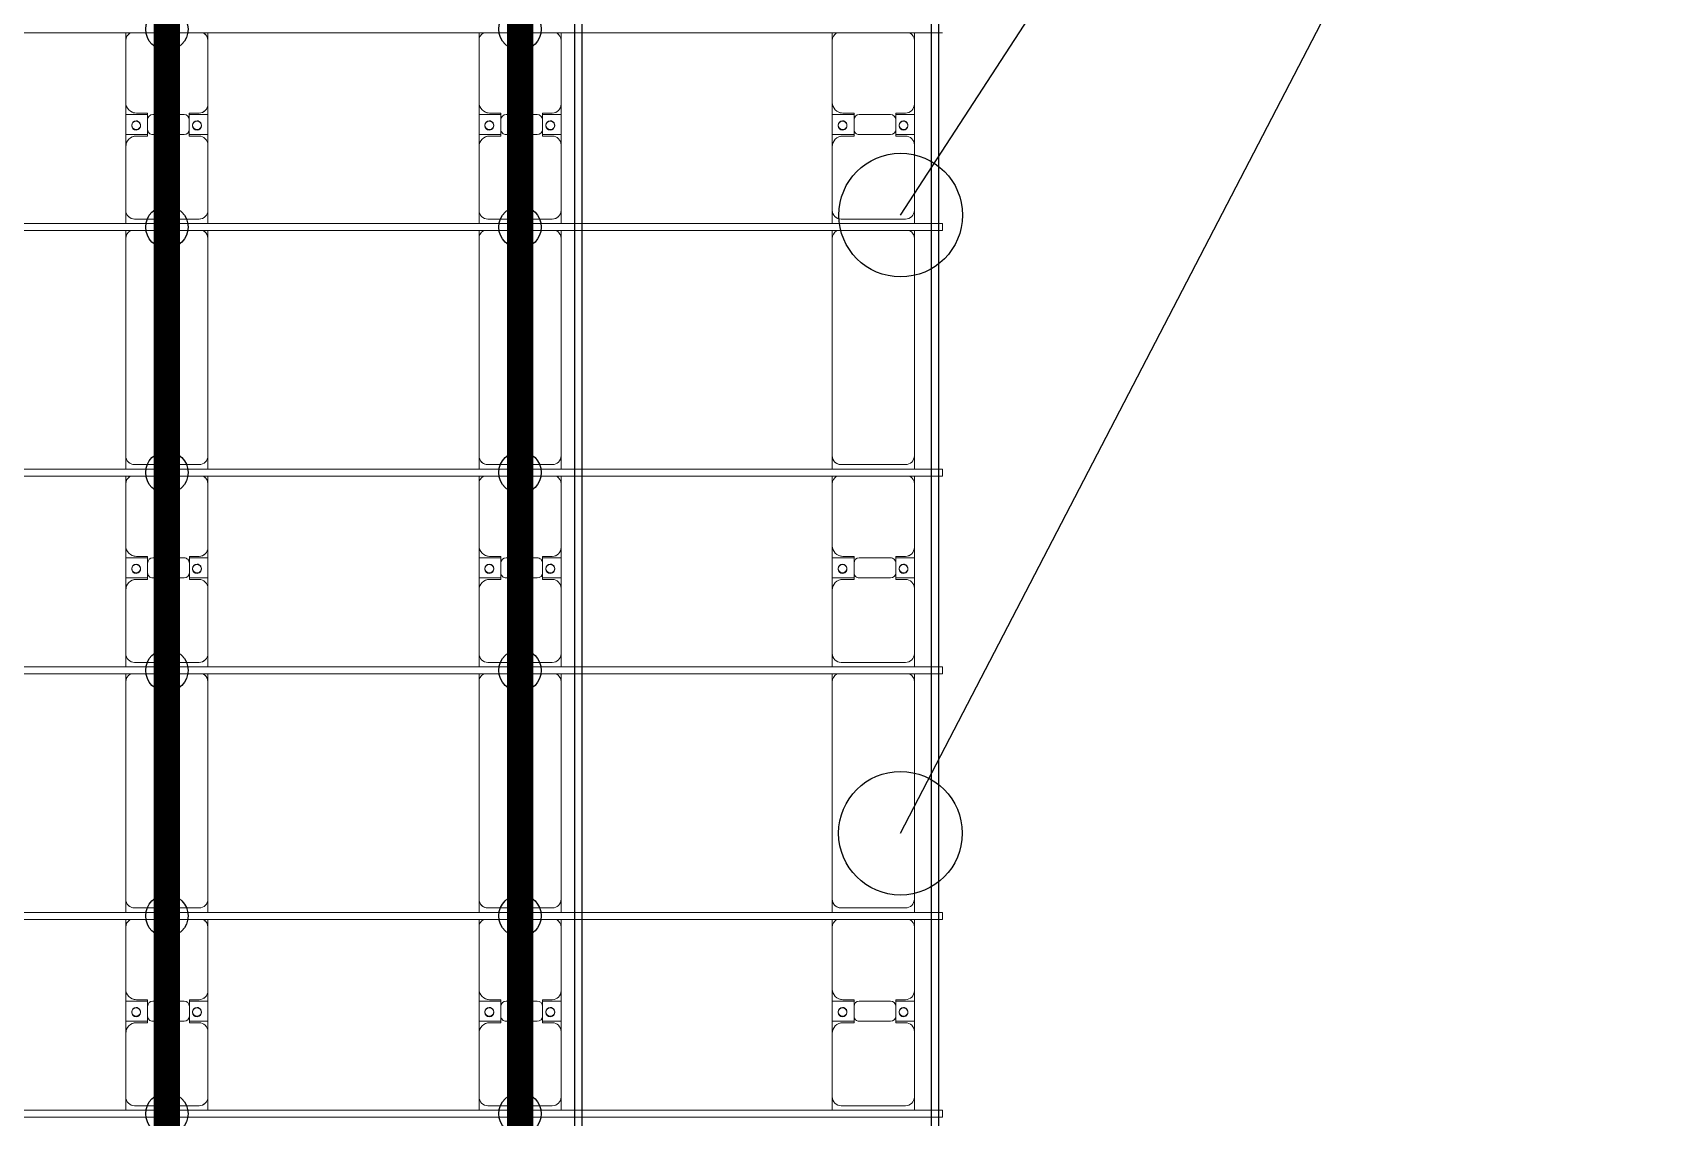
# Model space of a CAD drawing. Header units: millimetres. Extents: x -178706 to 107777, y -87310 to 933.
# Drawn here: x -49651 to -40373, y -15041 to -8901 of the extents above; entities that cross this region are included whole.
import ezdxf

# ---------------------------------------------------------------- set-up
doc = ezdxf.new("R2010")
doc.units = ezdxf.units.MM
doc.layers.add('A-GENM', color=13, linetype='Continuous', lineweight=9)
doc.layers.add('S-BEAM', color=12, linetype='Continuous', lineweight=9)
for name, color, linetype in [('GC-BICH NEO', 6, 'Continuous'), ('GC-DAY NEO', 5, 'Continuous'), ('GC-HOP 40x60 GIA CUONG', 1, 'Continuous')]:
    doc.layers.add(name, color=color, linetype=linetype)

# ---------------------------------------------------------------- blocks, each defined once
blk = doc.blocks.new('Dầm C52 - Dầm C52-21047-BỐ TRÍ KHUNG KẾT CẤU BÈ PIN 04')
at = {"layer": 'S-BEAM', "color": 1}
for p, q in [((-63543.5, -20), (-63543.5, 20)), ((-63543.5, 20), (63543.5, 20)), ((63543.5, -20), (-63543.5, -20))]:
    blk.add_line(p, q, dxfattribs=at)
blk = doc.blocks.new('Dầm C52 - Dầm C52-21048-BỐ TRÍ KHUNG KẾT CẤU BÈ PIN 04')
at = {"layer": 'S-BEAM', "color": 1}
for p, q in [((-63545, -20), (-63545, 20)), ((-63545, 20), (63545, 20)), ((63545, -20), (-63545, -20))]:
    blk.add_line(p, q, dxfattribs=at)
blk = doc.blocks.new('Dầm C52 - Dầm C52-21049-BỐ TRÍ KHUNG KẾT CẤU BÈ PIN 04')
at = {"layer": 'S-BEAM', "color": 1}
for p, q in [((-63547, -20), (-63547, 20)), ((-63547, 20), (63547, 20)), ((63547, -20), (-63547, -20))]:
    blk.add_line(p, q, dxfattribs=at)
blk = doc.blocks.new('Dầm C52 - Dầm C52-21050-BỐ TRÍ KHUNG KẾT CẤU BÈ PIN 04')
at = {"layer": 'S-BEAM', "color": 1}
for p, q in [((-63548.5, -20), (-63548.5, 20)), ((-63548.5, 20), (63548.5, 20)), ((63548.5, -20), (-63548.5, -20))]:
    blk.add_line(p, q, dxfattribs=at)
blk = doc.blocks.new('Dầm C52 - Dầm C52-21051-BỐ TRÍ KHUNG KẾT CẤU BÈ PIN 04')
at = {"layer": 'S-BEAM', "color": 1}
for p, q in [((-63550.4, -20), (-63550.4, 20)), ((-63550.4, 20), (63550.4, 20)), ((63550.4, -20), (-63550.4, -20))]:
    blk.add_line(p, q, dxfattribs=at)
blk = doc.blocks.new('Dầm C52 - Dầm C52-21052-BỐ TRÍ KHUNG KẾT CẤU BÈ PIN 04')
at = {"layer": 'S-BEAM', "color": 1}
blk.add_line((-63551.9, 20), (63551.9, 20), dxfattribs=at)
blk = doc.blocks.new('Dầm C52 - Hộp 40x60-15956-BỐ TRÍ KHUNG KẾT CẤU BÈ PIN 04')
at = {"layer": 'S-BEAM', "color": 3, "lineweight": 25}
for p, q in [((-37158.1, 20), (37158.1, 20)), ((37158.1, -20), (-37158.1, -20))]:
    blk.add_line(p, q, dxfattribs=at)
blk = doc.blocks.new('Dai phao do pin - DẢI PHAO ĐỠ PIN-V67-BỐ TRÍ KHUNG KẾT CẤU BÈ PIN 04')
at = {"layer": 'A-GENM', "color": 7}
for p, q in [((60934.7, 241.6), (61009.7, 241.6)), ((60959.7, 191.6), (60959.7, -173.4)), ((61369.7, 241.6), (61009.7, 241.6)), ((61369.7, 241.6), (61552.2, 241.6)), ((61437.8, 241.6), (61620.3, 241.6)), ((61437.8, 118.2), (61437.8, 241.6)), ((61552.2, 241.6), (61552.2, 118.2)), ((61970.3, 241.6), (61620.3, 241.6)), ((61970.3, 241.6), (62014.7, 241.6)), ((62054.7, 241.6), (62129.7, 241.6)), ((62079.7, 191.6), (62079.7, -173.4)), ((63360.3, 241.6), (62129.7, 241.6)), ((63360.3, 241.6), (63404.7, 241.6)), ((63444.7, 241.6), (63519.7, 241.6)), ((63469.7, 191.6), (63469.7, -173.4)), ((63879.7, 241.6), (63519.7, 241.6)), ((63879.7, 241.6), (64062.2, 241.6)), ((63947.8, 241.6), (64130.3, 241.6)), ((63947.8, 118.2), (63947.8, 241.6)), ((64062.2, 241.6), (64062.2, 118.2)), ((64480.3, 241.6), (64130.3, 241.6)), ((64480.3, 241.6), (64524.7, 241.6)), ((64564.7, 241.6), (64639.7, 241.6)), ((64589.7, 191.6), (64589.7, -173.4)), ((65870.3, 241.6), (64639.7, 241.6)), ((65870.3, 241.6), (65914.7, 241.6)), ((65954.7, 241.6), (66029.7, 241.6)), ((65979.7, 191.6), (65979.7, -173.4)), ((66389.7, 241.6), (66029.7, 241.6)), ((66389.7, 241.6), (66572.2, 241.6)), ((66457.8, 241.6), (66640.3, 241.6)), ((66457.8, 118.2), (66457.8, 241.6)), ((66572.2, 241.6), (66572.2, 118.2)), ((66990.3, 241.6), (66640.3, 241.6)), ((66990.3, 241.6), (67034.7, 241.6)), ((61429.7, 118.2), (61429.7, 181.6)), ((61522.2, 118.2), (61429.7, 118.2)), ((61560.3, 118.2), (61467.8, 118.2)), ((61560.3, 181.6), (61560.3, 118.2)), ((63939.7, 118.2), (63939.7, 181.6)), ((64032.2, 118.2), (63939.7, 118.2)), ((64070.3, 118.2), (63977.8, 118.2)), ((64070.3, 181.6), (64070.3, 118.2)), ((66449.7, 118.2), (66449.7, 181.6)), ((66542.2, 118.2), (66449.7, 118.2)), ((66580.3, 118.2), (66487.8, 118.2)), ((66580.3, 181.6), (66580.3, 118.2)), ((61437.8, 88.2), (61437.8, -88.2)), ((61552.2, -88.2), (61552.2, 88.2)), ((63947.8, 88.2), (63947.8, -88.2)), ((64062.2, -88.2), (64062.2, 88.2)), ((66457.8, 88.2), (66457.8, -88.2)), ((66572.2, -88.2), (66572.2, 88.2)), ((61429.7, -173.4), (61429.7, -118.2)), ((61429.7, -118.2), (61522.2, -118.2)), ((61437.8, -223.4), (61437.8, -118.2)), ((61467.8, -118.2), (61560.3, -118.2)), ((61552.2, -118.2), (61552.2, -223.4)), ((61560.3, -118.2), (61560.3, -173.4)), ((63939.7, -173.4), (63939.7, -118.2)), ((63939.7, -118.2), (64032.2, -118.2)), ((63947.8, -223.4), (63947.8, -118.2)), ((63977.8, -118.2), (64070.3, -118.2)), ((64062.2, -118.2), (64062.2, -223.4)), ((64070.3, -118.2), (64070.3, -173.4)), ((66449.7, -173.4), (66449.7, -118.2)), ((66449.7, -118.2), (66542.2, -118.2)), ((66457.8, -223.4), (66457.8, -118.2)), ((66487.8, -118.2), (66580.3, -118.2)), ((66572.2, -118.2), (66572.2, -223.4)), ((66580.3, -118.2), (66580.3, -173.4)), ((61009.7, -223.4), (60934.7, -223.4)), ((61009.7, -223.4), (61379.7, -223.4)), ((61552.2, -223.4), (61379.7, -223.4)), ((61610.3, -223.4), (61437.8, -223.4)), ((61610.3, -223.4), (61970.3, -223.4)), ((62014.7, -223.4), (61970.3, -223.4)), ((62129.7, -223.4), (62054.7, -223.4)), ((62129.7, -223.4), (63360.3, -223.4)), ((63404.7, -223.4), (63360.3, -223.4)), ((63519.7, -223.4), (63444.7, -223.4)), ((63519.7, -223.4), (63889.7, -223.4)), ((64062.2, -223.4), (63889.7, -223.4)), ((64120.3, -223.4), (63947.8, -223.4)), ((64120.3, -223.4), (64480.3, -223.4)), ((64524.7, -223.4), (64480.3, -223.4)), ((64639.7, -223.4), (64564.7, -223.4)), ((64639.7, -223.4), (65870.3, -223.4)), ((65914.7, -223.4), (65870.3, -223.4)), ((66029.7, -223.4), (65954.7, -223.4)), ((66029.7, -223.4), (66399.7, -223.4)), ((66572.2, -223.4), (66399.7, -223.4)), ((66630.3, -223.4), (66457.8, -223.4)), ((66630.3, -223.4), (66990.3, -223.4)), ((67034.7, -223.4), (66990.3, -223.4))]:
    blk.add_line(p, q, dxfattribs=at)
for centre, radius, start, end in [((61009.7, 191.6), 50, 90, 180), ((61009.7, 191.6), 50, 135, 180), ((61369.7, 181.6), 60, 0, 90), ((61369.7, 181.6), 60, 0, 30), ((61488.6, 183.2), 25, 0, 180), ((61491.4, 183.2), 25, 0, 180), ((61620.3, 181.6), 60, 90, 180), ((61620.3, 181.6), 60, 150, 180), ((61970.3, 191.6), 50, 30, 90), ((61970.3, 191.6), 50, 30, 45), ((62129.7, 191.6), 50, 90, 180), ((62129.7, 191.6), 50, 105, 180), ((63360.3, 191.6), 50, 30, 90), ((63360.3, 191.6), 50, 30, 90), ((63519.7, 191.6), 50, 90, 180), ((63519.7, 191.6), 50, 135, 180), ((63879.7, 181.6), 60, 360, 90), ((63879.7, 181.6), 60, 360, 30), ((63998.6, 183.2), 25, 360, 180), ((64001.4, 183.2), 25, 0, 180), ((64130.3, 181.6), 60, 90, 180), ((64130.3, 181.6), 60, 150, 180), ((64480.3, 191.6), 50, 30, 90), ((64480.3, 191.6), 50, 30, 45), ((64639.7, 191.6), 50, 90, 180), ((64639.7, 191.6), 50, 105, 180), ((65870.3, 191.6), 50, 30, 90), ((65870.3, 191.6), 50, 30, 90), ((66029.7, 191.6), 50, 90, 180), ((66029.7, 191.6), 50, 139.83964, 180), ((66389.7, 181.6), 60, 0, 90), ((66389.7, 181.6), 60, 0, 30), ((66508.6, 183.2), 25, 0, 180), ((66511.4, 183.2), 25, 0, 180), ((66640.3, 181.6), 60, 90, 180), ((66640.3, 181.6), 60, 150, 180), ((66990.3, 191.6), 50, 30, 90), ((66990.3, 191.6), 50, 30, 45), ((61467.8, 88.2), 30, 90, 180), ((61488.6, 183.2), 25, 180, 360), ((61491.4, 183.2), 25, 180, 0), ((61522.2, 88.2), 30, 0, 90), ((63977.8, 88.2), 30, 90, 180), ((63998.6, 183.2), 25, 180, 0), ((64001.4, 183.2), 25, 180, 360), ((64032.2, 88.2), 30, 360, 90), ((66487.8, 88.2), 30, 90, 180), ((66508.6, 183.2), 25, 180, 0), ((66511.4, 183.2), 25, 180, 0), ((66542.2, 88.2), 30, 360, 90), ((61467.8, -88.2), 30, 180, 270), ((61522.2, -88.2), 30, 270, 360), ((63977.8, -88.2), 30, 180, 270), ((64032.2, -88.2), 30, 270, 0), ((66487.8, -88.2), 30, 180, 270), ((66542.2, -88.2), 30, 270, 360), ((61009.7, -173.4), 50, 180, 270), ((61009.7, -173.4), 50, 180, 225), ((61379.7, -173.4), 50, 270, 0), ((61379.7, -173.4), 50, 315, 0), ((61488.6, -161.8), 25, 0, 180), ((61488.6, -161.8), 25, 180, 0), ((61491.4, -161.8), 25, 0, 180), ((61491.4, -161.8), 25, 180, 0), ((61610.3, -173.4), 50, 180, 270), ((61610.3, -173.4), 50, 180, 225), ((62129.7, -173.4), 50, 180, 270), ((62129.7, -173.4), 50, 180, 270), ((63519.7, -173.4), 50, 180, 270), ((63519.7, -173.4), 50, 180, 225), ((63889.7, -173.4), 50, 270, 0), ((63889.7, -173.4), 50, 315, 0), ((63998.6, -161.8), 25, 360, 180), ((63998.6, -161.8), 25, 180, 0), ((64001.4, -161.8), 25, 0, 180), ((64001.4, -161.8), 25, 180, 0), ((64120.3, -173.4), 50, 180, 270), ((64120.3, -173.4), 50, 180, 225), ((64639.7, -173.4), 50, 180, 270), ((64639.7, -173.4), 50, 180, 270), ((66029.7, -173.4), 50, 180, 270), ((66029.7, -173.4), 50, 180, 220.15889), ((66399.7, -173.4), 50, 270, 0), ((66399.7, -173.4), 50, 315, 0), ((66508.6, -161.8), 25, 360, 180), ((66508.6, -161.8), 25, 180, 360), ((66511.4, -161.8), 25, 360, 180), ((66511.4, -161.8), 25, 180, 0), ((66630.3, -173.4), 50, 180, 270), ((66630.3, -173.4), 50, 180, 225), ((61970.3, -173.4), 50, 270, 330), ((61970.3, -173.4), 50, 315, 330), ((63360.3, -173.4), 50, 270, 330), ((63360.3, -173.4), 50, 285, 330), ((64480.3, -173.4), 50, 270, 330), ((64480.3, -173.4), 50, 315, 330), ((65870.3, -173.4), 50, 270, 330), ((65870.3, -173.4), 50, 285, 330), ((66990.3, -173.4), 50, 270, 330), ((66990.3, -173.4), 50, 315, 330)]:
    blk.add_arc(centre, radius, start, end, dxfattribs=at)
blk = doc.blocks.new('Dai phao do pin - DẢI PHAO ĐỠ PIN-V68-BỐ TRÍ KHUNG KẾT CẤU BÈ PIN 04')
at = {"layer": 'A-GENM', "color": 7}
for p, q in [((60934.7, 241.6), (61009.7, 241.6)), ((60959.7, 191.6), (60959.7, -173.4)), ((61369.7, 241.6), (61009.7, 241.6)), ((61369.7, 241.6), (61552.2, 241.6)), ((61437.8, 241.6), (61620.3, 241.6)), ((61437.8, 118.2), (61437.8, 241.6)), ((61552.2, 241.6), (61552.2, 118.2)), ((61970.3, 241.6), (61620.3, 241.6)), ((61970.3, 241.6), (62014.7, 241.6)), ((62054.7, 241.6), (62129.7, 241.6)), ((62079.7, 191.6), (62079.7, -173.4)), ((63360.3, 241.6), (62129.7, 241.6)), ((63360.3, 241.6), (63404.7, 241.6)), ((63444.7, 241.6), (63519.7, 241.6)), ((63469.7, 191.6), (63469.7, -173.4)), ((63879.7, 241.6), (63519.7, 241.6)), ((63879.7, 241.6), (64062.2, 241.6)), ((63947.8, 241.6), (64130.3, 241.6)), ((63947.8, 118.2), (63947.8, 241.6)), ((64062.2, 241.6), (64062.2, 118.2)), ((64480.3, 241.6), (64130.3, 241.6)), ((64480.3, 241.6), (64524.7, 241.6)), ((64564.7, 241.6), (64639.7, 241.6)), ((64589.7, 191.6), (64589.7, -173.4)), ((65870.3, 241.6), (64639.7, 241.6)), ((65870.3, 241.6), (65914.7, 241.6)), ((65954.7, 241.6), (66029.7, 241.6)), ((65979.7, 191.6), (65979.7, -173.4)), ((66389.7, 241.6), (66029.7, 241.6)), ((66389.7, 241.6), (66572.2, 241.6)), ((66457.8, 241.6), (66640.3, 241.6)), ((66457.8, 118.2), (66457.8, 241.6)), ((66572.2, 241.6), (66572.2, 118.2)), ((66990.3, 241.6), (66640.3, 241.6)), ((66990.3, 241.6), (67034.7, 241.6)), ((61429.7, 118.2), (61429.7, 181.6)), ((61522.2, 118.2), (61429.7, 118.2)), ((61560.3, 118.2), (61467.8, 118.2)), ((61560.3, 181.6), (61560.3, 118.2)), ((63939.7, 118.2), (63939.7, 181.6)), ((64032.2, 118.2), (63939.7, 118.2)), ((64070.3, 118.2), (63977.8, 118.2)), ((64070.3, 181.6), (64070.3, 118.2)), ((66449.7, 118.2), (66449.7, 181.6)), ((66542.2, 118.2), (66449.7, 118.2)), ((66580.3, 118.2), (66487.8, 118.2)), ((66580.3, 181.6), (66580.3, 118.2)), ((61437.8, 88.2), (61437.8, -88.2)), ((61552.2, -88.2), (61552.2, 88.2)), ((63947.8, 88.2), (63947.8, -88.2)), ((64062.2, -88.2), (64062.2, 88.2)), ((66457.8, 88.2), (66457.8, -88.2)), ((66572.2, -88.2), (66572.2, 88.2)), ((61429.7, -173.4), (61429.7, -118.2)), ((61429.7, -118.2), (61522.2, -118.2)), ((61437.8, -223.4), (61437.8, -118.2)), ((61467.8, -118.2), (61560.3, -118.2)), ((61552.2, -118.2), (61552.2, -223.4)), ((61560.3, -118.2), (61560.3, -173.4)), ((63939.7, -173.4), (63939.7, -118.2)), ((63939.7, -118.2), (64032.2, -118.2)), ((63947.8, -223.4), (63947.8, -118.2)), ((63977.8, -118.2), (64070.3, -118.2)), ((64062.2, -118.2), (64062.2, -223.4)), ((64070.3, -118.2), (64070.3, -173.4)), ((66449.7, -173.4), (66449.7, -118.2)), ((66449.7, -118.2), (66542.2, -118.2)), ((66457.8, -223.4), (66457.8, -118.2)), ((66487.8, -118.2), (66580.3, -118.2)), ((66572.2, -118.2), (66572.2, -223.4)), ((66580.3, -118.2), (66580.3, -173.4)), ((61009.7, -223.4), (60934.7, -223.4)), ((61009.7, -223.4), (61379.7, -223.4)), ((61552.2, -223.4), (61379.7, -223.4)), ((61610.3, -223.4), (61437.8, -223.4)), ((61610.3, -223.4), (61970.3, -223.4)), ((62014.7, -223.4), (61970.3, -223.4)), ((62129.7, -223.4), (62054.7, -223.4)), ((62129.7, -223.4), (63360.3, -223.4)), ((63404.7, -223.4), (63360.3, -223.4)), ((63519.7, -223.4), (63444.7, -223.4)), ((63519.7, -223.4), (63889.7, -223.4)), ((64062.2, -223.4), (63889.7, -223.4)), ((64120.3, -223.4), (63947.8, -223.4)), ((64120.3, -223.4), (64480.3, -223.4)), ((64524.7, -223.4), (64480.3, -223.4)), ((64639.7, -223.4), (64564.7, -223.4)), ((64639.7, -223.4), (65870.3, -223.4)), ((65914.7, -223.4), (65870.3, -223.4)), ((66029.7, -223.4), (65954.7, -223.4)), ((66029.7, -223.4), (66399.7, -223.4)), ((66572.2, -223.4), (66399.7, -223.4)), ((66630.3, -223.4), (66457.8, -223.4)), ((66630.3, -223.4), (66990.3, -223.4)), ((67034.7, -223.4), (66990.3, -223.4))]:
    blk.add_line(p, q, dxfattribs=at)
for centre, radius, start, end in [((61009.7, 191.6), 50, 90, 180), ((61009.7, 191.6), 50, 135, 180), ((61369.7, 181.6), 60, 0, 90), ((61369.7, 181.6), 60, 0, 30), ((61488.6, 183.2), 25, 0, 180), ((61491.4, 183.2), 25, 0, 180), ((61620.3, 181.6), 60, 90, 180), ((61620.3, 181.6), 60, 150, 180), ((61970.3, 191.6), 50, 30, 90), ((61970.3, 191.6), 50, 30, 45), ((62129.7, 191.6), 50, 90, 180), ((62129.7, 191.6), 50, 105, 180), ((63360.3, 191.6), 50, 30, 90), ((63360.3, 191.6), 50, 30, 90), ((63519.7, 191.6), 50, 90, 180), ((63519.7, 191.6), 50, 135, 180), ((63879.7, 181.6), 60, 360, 90), ((63879.7, 181.6), 60, 360, 30), ((63998.6, 183.2), 25, 360, 180), ((64001.4, 183.2), 25, 0, 180), ((64130.3, 181.6), 60, 90, 180), ((64130.3, 181.6), 60, 150, 180), ((64480.3, 191.6), 50, 30, 90), ((64480.3, 191.6), 50, 30, 45), ((64639.7, 191.6), 50, 90, 180), ((64639.7, 191.6), 50, 105, 180), ((65870.3, 191.6), 50, 30, 90), ((65870.3, 191.6), 50, 30, 90), ((66029.7, 191.6), 50, 90, 180), ((66029.7, 191.6), 50, 139.84651, 180), ((66389.7, 181.6), 60, 0, 90), ((66389.7, 181.6), 60, 0, 30), ((66508.6, 183.2), 25, 0, 180), ((66511.4, 183.2), 25, 0, 180), ((66640.3, 181.6), 60, 90, 180), ((66640.3, 181.6), 60, 150, 180), ((66990.3, 191.6), 50, 30, 90), ((66990.3, 191.6), 50, 30, 45), ((61467.8, 88.2), 30, 90, 180), ((61488.6, 183.2), 25, 180, 360), ((61491.4, 183.2), 25, 180, 0), ((61522.2, 88.2), 30, 0, 90), ((63977.8, 88.2), 30, 90, 180), ((63998.6, 183.2), 25, 180, 0), ((64001.4, 183.2), 25, 180, 360), ((64032.2, 88.2), 30, 360, 90), ((66487.8, 88.2), 30, 90, 180), ((66508.6, 183.2), 25, 180, 0), ((66511.4, 183.2), 25, 180, 0), ((66542.2, 88.2), 30, 360, 90), ((61467.8, -88.2), 30, 180, 270), ((61522.2, -88.2), 30, 270, 360), ((63977.8, -88.2), 30, 180, 270), ((64032.2, -88.2), 30, 270, 0), ((66487.8, -88.2), 30, 180, 270), ((66542.2, -88.2), 30, 270, 360), ((61009.7, -173.4), 50, 180, 270), ((61009.7, -173.4), 50, 180, 225), ((61379.7, -173.4), 50, 270, 0), ((61379.7, -173.4), 50, 315, 0), ((61488.6, -161.8), 25, 0, 180), ((61488.6, -161.8), 25, 180, 0), ((61491.4, -161.8), 25, 0, 180), ((61491.4, -161.8), 25, 180, 0), ((61610.3, -173.4), 50, 180, 270), ((61610.3, -173.4), 50, 180, 225), ((62129.7, -173.4), 50, 180, 270), ((62129.7, -173.4), 50, 180, 270), ((63519.7, -173.4), 50, 180, 270), ((63519.7, -173.4), 50, 180, 225), ((63889.7, -173.4), 50, 270, 0), ((63889.7, -173.4), 50, 315, 0), ((63998.6, -161.8), 25, 360, 180), ((63998.6, -161.8), 25, 180, 0), ((64001.4, -161.8), 25, 0, 180), ((64001.4, -161.8), 25, 180, 0), ((64120.3, -173.4), 50, 180, 270), ((64120.3, -173.4), 50, 180, 225), ((64639.7, -173.4), 50, 180, 270), ((64639.7, -173.4), 50, 180, 270), ((66029.7, -173.4), 50, 180, 270), ((66029.7, -173.4), 50, 180, 220.15201), ((66399.7, -173.4), 50, 270, 0), ((66399.7, -173.4), 50, 315, 0), ((66508.6, -161.8), 25, 360, 180), ((66508.6, -161.8), 25, 180, 360), ((66511.4, -161.8), 25, 360, 180), ((66511.4, -161.8), 25, 180, 0), ((66630.3, -173.4), 50, 180, 270), ((66630.3, -173.4), 50, 180, 225), ((61970.3, -173.4), 50, 270, 330), ((61970.3, -173.4), 50, 315, 330), ((63360.3, -173.4), 50, 270, 330), ((63360.3, -173.4), 50, 285, 330), ((64480.3, -173.4), 50, 270, 330), ((64480.3, -173.4), 50, 315, 330), ((65870.3, -173.4), 50, 270, 330), ((65870.3, -173.4), 50, 285, 330), ((66990.3, -173.4), 50, 270, 330), ((66990.3, -173.4), 50, 315, 330)]:
    blk.add_arc(centre, radius, start, end, dxfattribs=at)
blk = doc.blocks.new('Dai phao do pin - DẢI PHAO ĐỠ PIN-V69-BỐ TRÍ KHUNG KẾT CẤU BÈ PIN 04')
at = {"layer": 'A-GENM', "color": 7}
for p, q in [((60934.7, 241.6), (61009.7, 241.6)), ((60959.7, 191.6), (60959.7, -173.4)), ((61369.7, 241.6), (61009.7, 241.6)), ((61369.7, 241.6), (61552.2, 241.6)), ((61437.8, 241.6), (61620.3, 241.6)), ((61437.8, 118.2), (61437.8, 241.6)), ((61552.2, 241.6), (61552.2, 118.2)), ((61970.3, 241.6), (61620.3, 241.6)), ((61970.3, 241.6), (62014.7, 241.6)), ((62054.7, 241.6), (62129.7, 241.6)), ((62079.7, 191.6), (62079.7, -173.4)), ((63360.3, 241.6), (62129.7, 241.6)), ((63360.3, 241.6), (63404.7, 241.6)), ((63444.7, 241.6), (63519.7, 241.6)), ((63469.7, 191.6), (63469.7, -173.4)), ((63879.7, 241.6), (63519.7, 241.6)), ((63879.7, 241.6), (64062.2, 241.6)), ((63947.8, 241.6), (64130.3, 241.6)), ((63947.8, 118.2), (63947.8, 241.6)), ((64062.2, 241.6), (64062.2, 118.2)), ((64480.3, 241.6), (64130.3, 241.6)), ((64480.3, 241.6), (64524.7, 241.6)), ((64564.7, 241.6), (64639.7, 241.6)), ((64589.7, 191.6), (64589.7, -173.4)), ((65870.3, 241.6), (64639.7, 241.6)), ((65870.3, 241.6), (65914.7, 241.6)), ((65954.7, 241.6), (66029.7, 241.6)), ((65979.7, 191.6), (65979.7, -173.4)), ((66389.7, 241.6), (66029.7, 241.6)), ((66389.7, 241.6), (66572.2, 241.6)), ((66457.8, 241.6), (66640.3, 241.6)), ((66457.8, 118.2), (66457.8, 241.6)), ((66572.2, 241.6), (66572.2, 118.2)), ((66990.3, 241.6), (66640.3, 241.6)), ((66990.3, 241.6), (67034.7, 241.6)), ((61429.7, 118.2), (61429.7, 181.6)), ((61522.2, 118.2), (61429.7, 118.2)), ((61560.3, 118.2), (61467.8, 118.2)), ((61560.3, 181.6), (61560.3, 118.2)), ((63939.7, 118.2), (63939.7, 181.6)), ((64032.2, 118.2), (63939.7, 118.2)), ((64070.3, 118.2), (63977.8, 118.2)), ((64070.3, 181.6), (64070.3, 118.2)), ((66449.7, 118.2), (66449.7, 181.6)), ((66542.2, 118.2), (66449.7, 118.2)), ((66580.3, 118.2), (66487.8, 118.2)), ((66580.3, 181.6), (66580.3, 118.2)), ((61437.8, 88.2), (61437.8, -88.2)), ((61552.2, -88.2), (61552.2, 88.2)), ((63947.8, 88.2), (63947.8, -88.2)), ((64062.2, -88.2), (64062.2, 88.2)), ((66457.8, 88.2), (66457.8, -88.2)), ((66572.2, -88.2), (66572.2, 88.2)), ((61429.7, -173.4), (61429.7, -118.2)), ((61429.7, -118.2), (61522.2, -118.2)), ((61437.8, -223.4), (61437.8, -118.2)), ((61467.8, -118.2), (61560.3, -118.2)), ((61552.2, -118.2), (61552.2, -223.4)), ((61560.3, -118.2), (61560.3, -173.4)), ((63939.7, -173.4), (63939.7, -118.2)), ((63939.7, -118.2), (64032.2, -118.2)), ((63947.8, -223.4), (63947.8, -118.2)), ((63977.8, -118.2), (64070.3, -118.2)), ((64062.2, -118.2), (64062.2, -223.4)), ((64070.3, -118.2), (64070.3, -173.4)), ((66449.7, -173.4), (66449.7, -118.2)), ((66449.7, -118.2), (66542.2, -118.2)), ((66457.8, -223.4), (66457.8, -118.2)), ((66487.8, -118.2), (66580.3, -118.2)), ((66572.2, -118.2), (66572.2, -223.4)), ((66580.3, -118.2), (66580.3, -173.4)), ((61009.7, -223.4), (60934.7, -223.4)), ((61009.7, -223.4), (61379.7, -223.4)), ((61552.2, -223.4), (61379.7, -223.4)), ((61610.3, -223.4), (61437.8, -223.4)), ((61610.3, -223.4), (61970.3, -223.4)), ((62014.7, -223.4), (61970.3, -223.4)), ((62129.7, -223.4), (62054.7, -223.4)), ((62129.7, -223.4), (63360.3, -223.4)), ((63404.7, -223.4), (63360.3, -223.4)), ((63519.7, -223.4), (63444.7, -223.4)), ((63519.7, -223.4), (63889.7, -223.4)), ((64062.2, -223.4), (63889.7, -223.4)), ((64120.3, -223.4), (63947.8, -223.4)), ((64120.3, -223.4), (64480.3, -223.4)), ((64524.7, -223.4), (64480.3, -223.4)), ((64639.7, -223.4), (64564.7, -223.4)), ((64639.7, -223.4), (65870.3, -223.4)), ((65914.7, -223.4), (65870.3, -223.4)), ((66029.7, -223.4), (65954.7, -223.4)), ((66029.7, -223.4), (66399.7, -223.4)), ((66572.2, -223.4), (66399.7, -223.4)), ((66630.3, -223.4), (66457.8, -223.4)), ((66630.3, -223.4), (66990.3, -223.4)), ((67034.7, -223.4), (66990.3, -223.4))]:
    blk.add_line(p, q, dxfattribs=at)
for centre, radius, start, end in [((61009.7, 191.6), 50, 90, 180), ((61009.7, 191.6), 50, 135, 180), ((61369.7, 181.6), 60, 0, 90), ((61369.7, 181.6), 60, 0, 30), ((61488.6, 183.2), 25, 0, 180), ((61491.4, 183.2), 25, 0, 180), ((61620.3, 181.6), 60, 90, 180), ((61620.3, 181.6), 60, 150, 180), ((61970.3, 191.6), 50, 30, 90), ((61970.3, 191.6), 50, 30, 45), ((62129.7, 191.6), 50, 90, 180), ((62129.7, 191.6), 50, 105, 180), ((63360.3, 191.6), 50, 30, 90), ((63360.3, 191.6), 50, 30, 90), ((63519.7, 191.6), 50, 90, 180), ((63519.7, 191.6), 50, 135, 180), ((63879.7, 181.6), 60, 360, 90), ((63879.7, 181.6), 60, 360, 30), ((63998.6, 183.2), 25, 360, 180), ((64001.4, 183.2), 25, 0, 180), ((64130.3, 181.6), 60, 90, 180), ((64130.3, 181.6), 60, 150, 180), ((64480.3, 191.6), 50, 30, 90), ((64480.3, 191.6), 50, 30, 45), ((64639.7, 191.6), 50, 90, 180), ((64639.7, 191.6), 50, 105, 180), ((65870.3, 191.6), 50, 30, 90), ((65870.3, 191.6), 50, 30, 90), ((66029.7, 191.6), 50, 90, 180), ((66029.7, 191.6), 50, 139.85339, 180), ((66389.7, 181.6), 60, 0, 90), ((66389.7, 181.6), 60, 0, 30), ((66508.6, 183.2), 25, 0, 180), ((66511.4, 183.2), 25, 0, 180), ((66640.3, 181.6), 60, 90, 180), ((66640.3, 181.6), 60, 150, 180), ((66990.3, 191.6), 50, 30, 90), ((66990.3, 191.6), 50, 30, 45), ((61467.8, 88.2), 30, 90, 180), ((61488.6, 183.2), 25, 180, 360), ((61491.4, 183.2), 25, 180, 0), ((61522.2, 88.2), 30, 0, 90), ((63977.8, 88.2), 30, 90, 180), ((63998.6, 183.2), 25, 180, 0), ((64001.4, 183.2), 25, 180, 360), ((64032.2, 88.2), 30, 360, 90), ((66487.8, 88.2), 30, 90, 180), ((66508.6, 183.2), 25, 180, 0), ((66511.4, 183.2), 25, 180, 0), ((66542.2, 88.2), 30, 360, 90), ((61467.8, -88.2), 30, 180, 270), ((61522.2, -88.2), 30, 270, 360), ((63977.8, -88.2), 30, 180, 270), ((64032.2, -88.2), 30, 270, 0), ((66487.8, -88.2), 30, 180, 270), ((66542.2, -88.2), 30, 270, 360), ((61009.7, -173.4), 50, 180, 270), ((61009.7, -173.4), 50, 180, 225), ((61379.7, -173.4), 50, 270, 0), ((61379.7, -173.4), 50, 315, 0), ((61488.6, -161.8), 25, 0, 180), ((61488.6, -161.8), 25, 180, 0), ((61491.4, -161.8), 25, 0, 180), ((61491.4, -161.8), 25, 180, 0), ((61610.3, -173.4), 50, 180, 270), ((61610.3, -173.4), 50, 180, 225), ((62129.7, -173.4), 50, 180, 270), ((62129.7, -173.4), 50, 180, 270), ((63519.7, -173.4), 50, 180, 270), ((63519.7, -173.4), 50, 180, 225), ((63889.7, -173.4), 50, 270, 0), ((63889.7, -173.4), 50, 315, 0), ((63998.6, -161.8), 25, 360, 180), ((63998.6, -161.8), 25, 180, 0), ((64001.4, -161.8), 25, 0, 180), ((64001.4, -161.8), 25, 180, 0), ((64120.3, -173.4), 50, 180, 270), ((64120.3, -173.4), 50, 180, 225), ((64639.7, -173.4), 50, 180, 270), ((64639.7, -173.4), 50, 180, 270), ((66029.7, -173.4), 50, 180, 270), ((66029.7, -173.4), 50, 180, 220.14514), ((66399.7, -173.4), 50, 270, 0), ((66399.7, -173.4), 50, 315, 0), ((66508.6, -161.8), 25, 360, 180), ((66508.6, -161.8), 25, 180, 360), ((66511.4, -161.8), 25, 360, 180), ((66511.4, -161.8), 25, 180, 0), ((66630.3, -173.4), 50, 180, 270), ((66630.3, -173.4), 50, 180, 225), ((61970.3, -173.4), 50, 270, 330), ((61970.3, -173.4), 50, 315, 330), ((63360.3, -173.4), 50, 270, 330), ((63360.3, -173.4), 50, 285, 330), ((64480.3, -173.4), 50, 270, 330), ((64480.3, -173.4), 50, 315, 330), ((65870.3, -173.4), 50, 270, 330), ((65870.3, -173.4), 50, 285, 330), ((66990.3, -173.4), 50, 270, 330), ((66990.3, -173.4), 50, 315, 330)]:
    blk.add_arc(centre, radius, start, end, dxfattribs=at)
blk = doc.blocks.new('HOBANMONG_BEPIN 4_rvt-1-BỐ TRÍ KHUNG KẾT CẤU BÈ PIN 04')
at = {"layer": 'A-GENM', "color": 3, "lineweight": 25, "rotation": 90.00010434022407}
for name, p in [('Dai phao do pin - DẢI PHAO ĐỠ PIN-V67-BỐ TRÍ KHUNG KẾT CẤU BÈ PIN 04', (-48882.2, -75935.8)), ('Dai phao do pin - DẢI PHAO ĐỠ PIN-V68-BỐ TRÍ KHUNG KẾT CẤU BÈ PIN 04', (-46882.2, -75935.8)), ('Dai phao do pin - DẢI PHAO ĐỠ PIN-V69-BỐ TRÍ KHUNG KẾT CẤU BÈ PIN 04', (-44882.2, -75935.8))]:
    blk.add_blockref(name, p, dxfattribs=at)
at = {"layer": 'S-BEAM', "color": 3, "lineweight": 25}
for name, p, rotation in [('Dầm C52 - Hộp 40x60-15956-BỐ TRÍ KHUNG KẾT CẤU BÈ PIN 04', (-46562.2, -42612.3), 90.00010434022374), ('Dầm C52 - Hộp 40x60-15956-BỐ TRÍ KHUNG KẾT CẤU BÈ PIN 04', (-44542.2, -42628.8), 90.00010434022374), ('Dầm C52 - Dầm C52-21052-BỐ TRÍ KHUNG KẾT CẤU BÈ PIN 04', (-108052.2, -8881.2), 180.0001043386848), ('Dầm C52 - Dầm C52-21051-BỐ TRÍ KHUNG KẾT CẤU BÈ PIN 04', (-108050.7, -10001.2), 180.0001043386848), ('Dầm C52 - Dầm C52-21050-BỐ TRÍ KHUNG KẾT CẤU BÈ PIN 04', (-108048.8, -11391.2), 180.0001043386848), ('Dầm C52 - Dầm C52-21049-BỐ TRÍ KHUNG KẾT CẤU BÈ PIN 04', (-108047.2, -12511.2), 180.0001043386848), ('Dầm C52 - Dầm C52-21048-BỐ TRÍ KHUNG KẾT CẤU BÈ PIN 04', (-108045.3, -13901.2), 180.0001043386848), ('Dầm C52 - Dầm C52-21047-BỐ TRÍ KHUNG KẾT CẤU BÈ PIN 04', (-108043.8, -15021.2), 180.0001043386848)]:
    blk.add_blockref(name, p, dxfattribs=dict(at, rotation=rotation))

msp = doc.modelspace()

# ---------------------------------------------------------------- linework, layer by layer
at = {"layer": 'GC-BICH NEO'}
for centre in [(-44736.5, -9933.3), (-44737.7, -13433.3)]:
    msp.add_circle(centre, 350, dxfattribs=at)
at = {"layer": 'GC-DAY NEO'}
for p, q in [((-44736.5, -9933.3), (-40373.3, -3227.9)), ((-44737.7, -13433.3), (-41050.5, -6333.8))]:
    msp.add_line(p, q, dxfattribs=at)
at = {"layer": 'GC-HOP 40x60 GIA CUONG', "const_width": 150}
for points in [[(-48891.3, -19976.5), (-48891.3, -5791.2)], [(-46891.3, -19976.5), (-46891.3, -5791.2)]]:
    msp.add_lwpolyline(points, dxfattribs=at)
at = {"layer": 'GC-HOP 40x60 GIA CUONG'}
for centre in [(-48891.3, -8881.2), (-46891.3, -8881.2), (-48891.3, -10001.2), (-46891.3, -10001.2), (-48891.3, -11391.2), (-46891.3, -11391.2), (-48891.3, -12511.2), (-46891.3, -12511.2), (-48891.3, -13901.2), (-46891.3, -13901.2), (-48891.3, -15021.2), (-46891.3, -15021.2)]:
    msp.add_circle(centre, 120, dxfattribs=at)

# ---------------------------------------------------------------- block references
at = {"lineweight": 5}
msp.add_blockref('HOBANMONG_BEPIN 4_rvt-1-BỐ TRÍ KHUNG KẾT CẤU BÈ PIN 04', (0, 0), dxfattribs=at)

doc.saveas('drawing.dxf')
